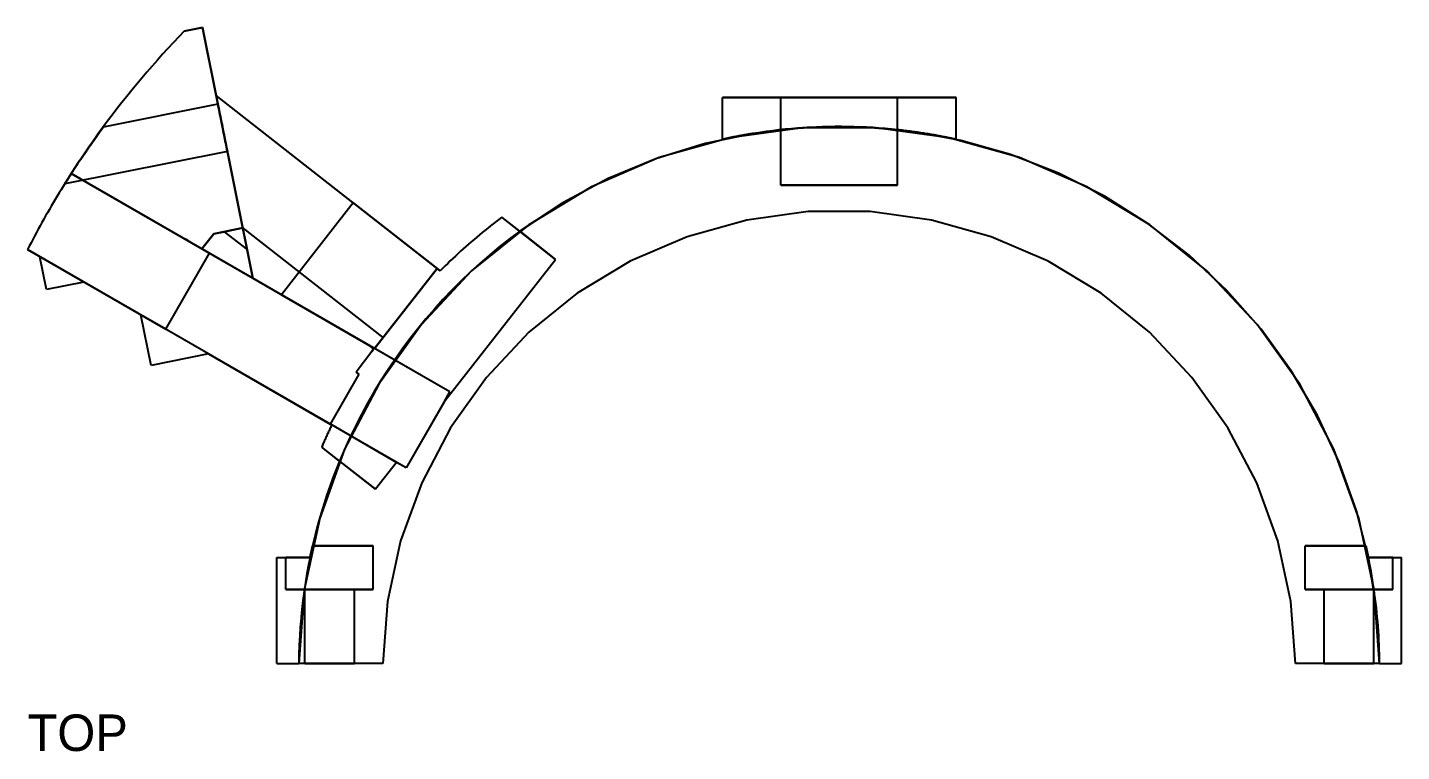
# Model space of a CAD drawing. Header units: millimetres. Extents: x 0 to 272, y -45 to 133.
# Drawn here: x 0 to 94.1, y 73.4 to 123 of the extents above; entities that cross this region are included whole.
import ezdxf

# ---------------------------------------------------------------- set-up
doc = ezdxf.new("R2010")
doc.units = ezdxf.units.MM
doc.layers.add('TOP_HIDDEN', color=8, linetype='CONTINUOUS')
doc.layers.add('TOP_VISIBLE', color=7, linetype='Continuous')

msp = doc.modelspace()

# ---------------------------------------------------------------- linework, layer by layer
at = {"layer": 'TOP_HIDDEN'}
for points in [[(10.738, 122.757), (10.362, 122.366), (9.989, 121.972), (9.62, 121.575), (9.254, 121.175), (8.892, 120.771), (8.533, 120.364), (8.178, 119.955), (7.826, 119.542), (7.478, 119.126), (7.134, 118.707), (6.793, 118.285), (6.456, 117.86), (6.123, 117.433), (5.793, 117.002), (5.467, 116.569), (5.145, 116.133), (4.826, 115.694), (4.512, 115.252), (4.201, 114.807), (3.894, 114.36), (3.591, 113.91), (3.292, 113.458), (2.997, 113.003)], [(10.738, 122.757), (11.987, 123.007)], [(11.987, 123.007), (15.424, 105.837)], [(13.037, 117.761), (5.186, 116.189)], [(22.309, 110.994), (12.92, 118.348)], [(15.424, 105.837), (12.92, 118.348)], [(13.685, 114.525), (13.657, 114.666), (13.629, 114.807), (13.601, 114.947), (13.572, 115.088), (13.544, 115.229), (13.516, 115.369), (13.488, 115.51), (13.46, 115.651), (13.432, 115.791), (13.403, 115.932), (13.375, 116.073), (13.347, 116.213), (13.319, 116.354), (13.291, 116.495), (13.263, 116.635), (13.234, 116.776), (13.206, 116.917), (13.178, 117.058), (13.15, 117.198), (13.122, 117.339), (13.094, 117.48), (13.065, 117.62), (13.037, 117.761)], [(13.037, 117.761), (13.065, 117.62), (13.094, 117.48), (13.122, 117.339), (13.15, 117.198), (13.178, 117.058), (13.206, 116.917), (13.234, 116.776), (13.263, 116.635), (13.291, 116.495), (13.319, 116.354), (13.347, 116.213), (13.375, 116.073), (13.403, 115.932), (13.432, 115.791), (13.46, 115.651), (13.488, 115.51), (13.516, 115.369), (13.544, 115.229), (13.572, 115.088), (13.601, 114.947), (13.629, 114.807), (13.657, 114.666), (13.685, 114.525)], [(63.58, 118.22), (62.884, 118.22), (62.189, 118.22), (61.493, 118.22), (60.797, 118.22), (60.102, 118.22), (59.406, 118.22), (58.71, 118.22), (58.015, 118.22), (57.319, 118.22), (56.624, 118.22), (55.928, 118.22), (55.232, 118.22), (54.537, 118.22), (53.841, 118.22), (53.145, 118.22), (52.45, 118.22), (51.754, 118.22), (51.058, 118.22), (50.363, 118.22), (49.667, 118.22), (48.971, 118.22), (48.276, 118.22), (47.58, 118.22)], [(59.58, 118.22), (59.232, 118.22), (58.884, 118.22), (58.537, 118.22), (58.189, 118.22), (57.841, 118.22), (57.493, 118.22), (57.145, 118.22), (56.797, 118.22), (56.45, 118.22), (56.102, 118.22), (55.754, 118.22), (55.406, 118.22), (55.058, 118.22), (54.71, 118.22), (54.363, 118.22), (54.015, 118.22), (53.667, 118.22), (53.319, 118.22), (52.971, 118.22), (52.624, 118.22), (52.276, 118.22), (51.928, 118.22), (51.58, 118.22)], [(51.58, 118.22), (51.754, 118.22), (51.928, 118.22), (52.102, 118.22), (52.276, 118.22), (52.45, 118.22), (52.624, 118.22), (52.797, 118.22), (52.971, 118.22), (53.145, 118.22), (53.319, 118.22), (53.493, 118.22), (53.667, 118.22), (53.841, 118.22), (54.015, 118.22), (54.189, 118.22), (54.363, 118.22), (54.537, 118.22), (54.71, 118.22), (54.884, 118.22), (55.058, 118.22), (55.232, 118.22), (55.406, 118.22), (55.58, 118.22)], [(51.58, 112.22), (51.58, 118.22)], [(55.58, 118.22), (55.754, 118.22), (55.928, 118.22), (56.102, 118.22), (56.276, 118.22), (56.45, 118.22), (56.624, 118.22), (56.797, 118.22), (56.971, 118.22), (57.145, 118.22), (57.319, 118.22), (57.493, 118.22), (57.667, 118.22), (57.841, 118.22), (58.015, 118.22), (58.189, 118.22), (58.363, 118.22), (58.537, 118.22), (58.71, 118.22), (58.884, 118.22), (59.058, 118.22), (59.232, 118.22), (59.406, 118.22), (59.58, 118.22)], [(59.58, 112.22), (59.58, 118.22)], [(2.997, 113.003), (3.088, 113.144), (3.18, 113.285), (3.271, 113.426), (3.364, 113.567), (3.456, 113.707), (3.549, 113.847), (3.643, 113.987), (3.736, 114.127), (3.83, 114.266), (3.925, 114.405), (4.02, 114.544), (4.115, 114.682), (4.21, 114.821), (4.306, 114.959), (4.403, 115.096), (4.499, 115.234), (4.596, 115.371), (4.694, 115.508), (4.792, 115.645), (4.89, 115.782), (4.988, 115.918), (5.087, 116.054), (5.186, 116.189)], [(5.186, 116.189), (5.087, 116.054), (4.988, 115.918), (4.89, 115.782), (4.792, 115.645), (4.694, 115.508), (4.596, 115.371), (4.499, 115.234), (4.403, 115.096), (4.306, 114.959), (4.21, 114.821), (4.115, 114.682), (4.02, 114.544), (3.925, 114.405), (3.83, 114.266), (3.736, 114.127), (3.643, 113.987), (3.549, 113.847), (3.456, 113.707), (3.364, 113.567), (3.271, 113.426), (3.18, 113.285), (3.088, 113.144), (2.997, 113.003)], [(92.579, 79.47), (92.387, 82.997), (91.859, 86.49), (91, 89.917), (89.819, 93.246), (88.325, 96.447), (86.533, 99.491), (84.459, 102.351), (82.121, 104.999), (79.542, 107.413), (76.744, 109.57), (73.753, 111.45), (70.597, 113.036), (67.303, 114.314), (63.903, 115.272), (60.427, 115.901), (56.907, 116.196), (53.375, 116.154), (49.862, 115.776), (46.402, 115.064), (43.026, 114.025), (39.764, 112.669), (36.646, 111.008), (33.701, 109.058)], [(47.58, 115.345), (48.266, 115.49), (48.955, 115.622), (49.646, 115.741), (50.339, 115.847), (51.034, 115.94), (51.73, 116.019), (52.429, 116.086), (53.128, 116.139), (53.828, 116.178), (54.528, 116.205), (55.229, 116.218), (55.931, 116.218), (56.632, 116.205), (57.332, 116.178), (58.032, 116.139), (58.732, 116.086), (59.43, 116.019), (60.126, 115.94), (60.821, 115.847), (61.514, 115.741), (62.205, 115.622), (62.894, 115.49), (63.58, 115.345)], [(59.58, 116.003), (59.154, 116.047), (58.727, 116.086), (58.3, 116.12), (57.872, 116.149), (57.445, 116.173), (57.016, 116.192), (56.588, 116.206), (56.16, 116.215), (55.731, 116.22), (55.303, 116.219), (54.874, 116.213), (54.446, 116.203), (54.018, 116.187), (53.59, 116.166), (53.162, 116.141), (52.734, 116.11), (52.307, 116.075), (51.881, 116.035), (51.455, 115.989), (51.029, 115.939), (50.604, 115.884), (50.18, 115.824), (49.756, 115.759)], [(48.786, 115.591), (48.733, 115.581), (48.681, 115.571), (48.628, 115.561), (48.576, 115.551), (48.523, 115.541), (48.47, 115.531), (48.418, 115.52), (48.365, 115.51), (48.313, 115.499), (48.261, 115.489), (48.208, 115.478), (48.156, 115.467), (48.103, 115.457), (48.051, 115.446), (47.998, 115.435), (47.946, 115.424), (47.894, 115.413), (47.841, 115.402), (47.789, 115.39), (47.737, 115.379), (47.685, 115.368), (47.632, 115.356), (47.58, 115.345)], [(49.435, 115.706), (49.407, 115.701), (49.379, 115.697), (49.351, 115.692), (49.322, 115.687), (49.294, 115.682), (49.266, 115.677), (49.238, 115.672), (49.21, 115.668), (49.182, 115.663), (49.154, 115.658), (49.126, 115.653), (49.097, 115.648), (49.069, 115.643), (49.041, 115.638), (49.013, 115.633), (48.985, 115.628), (48.957, 115.622), (48.929, 115.617), (48.901, 115.612), (48.873, 115.607), (48.845, 115.602), (48.817, 115.597), (48.789, 115.591)], [(63.58, 115.345), (63.511, 115.36), (63.443, 115.375), (63.374, 115.39), (63.305, 115.405), (63.236, 115.419), (63.168, 115.434), (63.099, 115.448), (63.03, 115.462), (62.961, 115.476), (62.892, 115.49), (62.823, 115.504), (62.754, 115.518), (62.685, 115.531), (62.616, 115.545), (62.547, 115.558), (62.478, 115.571), (62.409, 115.584), (62.34, 115.597), (62.271, 115.61), (62.202, 115.623), (62.133, 115.635), (62.063, 115.648), (61.994, 115.66)], [(13.685, 114.525), (2.55, 112.296)], [(2.997, 113.003), (2.857, 112.783), (2.717, 112.563), (2.578, 112.342), (2.44, 112.12), (2.303, 111.898), (2.167, 111.675), (2.032, 111.452), (1.898, 111.228), (1.765, 111.004), (1.633, 110.779), (1.501, 110.553), (1.371, 110.327), (1.242, 110.1), (1.113, 109.873), (0.986, 109.645), (0.859, 109.417), (0.734, 109.188), (0.609, 108.959), (0.485, 108.729), (0.362, 108.499), (0.241, 108.268), (0.12, 108.037), (0, 107.805)], [(2.997, 113.003), (15.424, 105.837)], [(28.924, 98.053), (2.997, 113.003)], [(10.816, 108.495), (2.997, 113.003)], [(59.58, 112.22), (59.232, 112.22), (58.884, 112.22), (58.537, 112.22), (58.189, 112.22), (57.841, 112.22), (57.493, 112.22), (57.145, 112.22), (56.797, 112.22), (56.45, 112.22), (56.102, 112.22), (55.754, 112.22), (55.406, 112.22), (55.058, 112.22), (54.71, 112.22), (54.363, 112.22), (54.015, 112.22), (53.667, 112.22), (53.319, 112.22), (52.971, 112.22), (52.624, 112.22), (52.276, 112.22), (51.928, 112.22), (51.58, 112.22)], [(51.58, 112.22), (51.754, 112.22), (51.928, 112.22), (52.102, 112.22), (52.276, 112.22), (52.45, 112.22), (52.624, 112.22), (52.797, 112.22), (52.971, 112.22), (53.145, 112.22), (53.319, 112.22), (53.493, 112.22), (53.667, 112.22), (53.841, 112.22), (54.015, 112.22), (54.189, 112.22), (54.363, 112.22), (54.537, 112.22), (54.71, 112.22), (54.884, 112.22), (55.058, 112.22), (55.232, 112.22), (55.406, 112.22), (55.58, 112.22)], [(55.58, 112.22), (55.754, 112.22), (55.928, 112.22), (56.102, 112.22), (56.276, 112.22), (56.45, 112.22), (56.624, 112.22), (56.797, 112.22), (56.971, 112.22), (57.145, 112.22), (57.319, 112.22), (57.493, 112.22), (57.667, 112.22), (57.841, 112.22), (58.015, 112.22), (58.189, 112.22), (58.363, 112.22), (58.537, 112.22), (58.71, 112.22), (58.884, 112.22), (59.058, 112.22), (59.232, 112.22), (59.406, 112.22), (59.58, 112.22)], [(22.309, 110.994), (17.385, 104.707)], [(22.309, 110.994), (28.045, 106.502)], [(86.829, 79.47), (86.507, 83.701), (85.615, 87.85), (84.169, 91.839), (82.196, 95.596), (79.732, 99.051), (76.822, 102.14), (73.521, 104.807), (69.889, 107.001), (65.994, 108.684), (61.906, 109.823), (57.702, 110.398), (53.458, 110.398), (49.254, 109.823), (45.166, 108.684), (41.271, 107.001), (37.639, 104.807), (34.338, 102.14), (31.428, 99.051), (28.965, 95.596), (26.991, 91.839), (25.545, 87.85), (24.653, 83.701), (24.331, 79.47)], [(13.469, 109.026), (14.735, 109.279)], [(14.735, 109.279), (14.729, 109.309)], [(32.476, 110.017), (32.282, 109.87), (32.088, 109.722), (31.895, 109.573), (31.704, 109.422), (31.513, 109.271), (31.323, 109.118), (31.135, 108.963), (30.947, 108.808), (30.76, 108.652), (30.574, 108.494), (30.389, 108.335), (30.206, 108.175), (30.023, 108.014), (29.841, 107.851), (29.66, 107.688), (29.481, 107.523), (29.302, 107.357), (29.124, 107.19), (28.948, 107.022), (28.772, 106.853), (28.598, 106.683), (28.425, 106.512), (28.252, 106.339)], [(36.16, 107.132), (32.476, 110.017)], [(10.816, 108.495), (10.886, 108.509)], [(11.15, 108.302), (10.816, 108.495)], [(11.15, 108.302), (10.886, 108.509)], [(11.947, 107.842), (11.15, 108.302)], [(12.763, 108.884), (11.947, 107.842)], [(12.763, 108.884), (13.469, 109.026)], [(33.701, 109.058), (32.997, 108.529), (32.306, 107.983), (31.628, 107.421), (30.964, 106.843), (30.314, 106.25), (29.678, 105.641), (29.056, 105.017), (28.45, 104.379), (27.859, 103.726), (27.284, 103.059), (26.724, 102.379), (26.181, 101.686), (25.655, 100.98), (25.146, 100.262), (24.654, 99.532), (24.179, 98.79), (23.722, 98.037), (23.284, 97.274), (22.863, 96.5), (22.461, 95.717), (22.078, 94.924), (21.714, 94.122), (21.369, 93.312)], [(33.701, 109.058), (36.16, 107.132)], [(25.927, 92.856), (0, 107.805)], [(3.858, 105.58), (0.851, 107.315)], [(3.858, 105.58), (0.851, 107.315)], [(1.3, 105.068), (0.851, 107.315)], [(9.467, 102.346), (12.464, 107.544)], [(12.464, 107.544), (11.947, 107.842)], [(15.424, 105.837), (15.031, 107.803)], [(23.76, 101.031), (28.045, 106.502)], [(28.045, 106.502), (24.345, 101.778)], [(28.045, 106.502), (28.252, 106.339)], [(28.575, 97.448), (36.16, 107.132)], [(28.575, 97.448), (36.16, 107.132)], [(3.858, 105.58), (1.3, 105.068)], [(17.385, 104.707), (15.424, 105.837)], [(15.424, 105.837), (23.447, 101.211)], [(17.385, 104.707), (23.76, 101.031)], [(12.403, 100.654), (7.768, 103.326)], [(9.467, 102.346), (7.768, 103.326)], [(8.461, 99.865), (7.768, 103.326)], [(23.76, 101.031), (24.345, 101.778)], [(23.589, 100.813), (22.495, 99.416)], [(23.589, 100.813), (23.703, 101.011)], [(23.726, 101.05), (23.703, 101.011)], [(23.726, 101.05), (23.76, 101.031)], [(28.924, 98.053), (23.76, 101.031)], [(12.403, 100.654), (8.461, 99.865)], [(22.694, 99.261), (20.729, 95.853)], [(22.495, 99.416), (22.694, 99.261)], [(28.924, 98.053), (25.927, 92.856)], [(28.575, 97.448), (28.924, 98.053)], [(28.575, 97.448), (25.927, 92.856)], [(20.83, 95.794), (20.799, 95.729), (20.768, 95.663), (20.737, 95.597), (20.706, 95.532), (20.675, 95.466), (20.645, 95.4), (20.614, 95.334), (20.584, 95.268), (20.554, 95.202), (20.524, 95.136), (20.494, 95.07), (20.464, 95.003), (20.434, 94.937), (20.405, 94.871), (20.375, 94.805), (20.346, 94.738), (20.317, 94.672), (20.288, 94.605), (20.259, 94.538), (20.23, 94.472), (20.201, 94.405), (20.173, 94.338), (20.144, 94.272)], [(25.273, 93.232), (20.83, 95.794)], [(23.828, 91.387), (20.144, 94.272)], [(21.369, 93.312), (21.138, 92.739), (20.917, 92.162), (20.706, 91.582), (20.505, 90.998), (20.313, 90.411), (20.131, 89.821), (19.959, 89.227), (19.797, 88.631), (19.645, 88.033), (19.503, 87.431), (19.371, 86.828), (19.249, 86.222), (19.137, 85.615), (19.035, 85.006), (18.944, 84.395), (18.862, 83.782), (18.791, 83.169), (18.731, 82.554), (18.68, 81.938), (18.64, 81.322), (18.61, 80.705), (18.59, 80.088), (18.581, 79.47)], [(21.369, 93.312), (23.828, 91.387)], [(25.273, 93.232), (23.828, 91.387)], [(25.273, 93.232), (23.828, 91.387)], [(25.927, 92.856), (25.273, 93.232)], [(19.523, 87.52), (19.515, 87.485), (19.507, 87.451), (19.499, 87.416), (19.491, 87.381), (19.483, 87.346), (19.476, 87.312), (19.468, 87.277), (19.46, 87.242), (19.452, 87.207), (19.445, 87.173), (19.437, 87.138), (19.43, 87.103), (19.422, 87.068), (19.414, 87.034), (19.407, 86.999), (19.399, 86.964), (19.392, 86.929), (19.385, 86.894), (19.377, 86.859), (19.37, 86.825), (19.363, 86.79), (19.355, 86.755), (19.348, 86.72)], [(19.382, 86.88), (19.388, 86.908), (19.394, 86.936), (19.399, 86.964), (19.405, 86.992), (19.411, 87.019), (19.417, 87.047), (19.423, 87.075), (19.43, 87.103), (19.436, 87.131), (19.442, 87.159), (19.448, 87.186), (19.454, 87.214), (19.46, 87.242), (19.466, 87.27), (19.473, 87.298), (19.479, 87.326), (19.485, 87.353), (19.491, 87.381), (19.498, 87.409), (19.504, 87.437), (19.51, 87.464), (19.517, 87.492), (19.523, 87.52)], [(23.68, 87.52), (23.499, 87.52), (23.319, 87.52), (23.138, 87.52), (22.957, 87.52), (22.776, 87.52), (22.596, 87.52), (22.415, 87.52), (22.234, 87.52), (22.053, 87.52), (21.873, 87.52), (21.692, 87.52), (21.511, 87.52), (21.33, 87.52), (21.15, 87.52), (20.969, 87.52), (20.788, 87.52), (20.607, 87.52), (20.427, 87.52), (20.246, 87.52), (20.065, 87.52), (19.884, 87.52), (19.704, 87.52), (19.523, 87.52)], [(19.523, 87.52), (19.573, 87.52), (19.624, 87.52), (19.674, 87.52), (19.724, 87.52), (19.775, 87.52), (19.825, 87.52), (19.875, 87.52), (19.925, 87.52), (19.976, 87.52), (20.026, 87.52), (20.076, 87.52), (20.127, 87.52), (20.177, 87.52), (20.227, 87.52), (20.278, 87.52), (20.328, 87.52), (20.378, 87.52), (20.429, 87.52), (20.479, 87.52), (20.529, 87.52), (20.579, 87.52), (20.63, 87.52), (20.68, 87.52)], [(23.68, 87.52), (23.499, 87.52), (23.319, 87.52), (23.138, 87.52), (22.957, 87.52), (22.776, 87.52), (22.596, 87.52), (22.415, 87.52), (22.234, 87.52), (22.053, 87.52), (21.873, 87.52), (21.692, 87.52), (21.511, 87.52), (21.33, 87.52), (21.15, 87.52), (20.969, 87.52), (20.788, 87.52), (20.607, 87.52), (20.427, 87.52), (20.246, 87.52), (20.065, 87.52), (19.884, 87.52), (19.704, 87.52), (19.523, 87.52)], [(19.523, 87.52), (19.573, 87.52), (19.624, 87.52), (19.674, 87.52), (19.724, 87.52), (19.775, 87.52), (19.825, 87.52), (19.875, 87.52), (19.925, 87.52), (19.976, 87.52), (20.026, 87.52), (20.076, 87.52), (20.127, 87.52), (20.177, 87.52), (20.227, 87.52), (20.278, 87.52), (20.328, 87.52), (20.378, 87.52), (20.429, 87.52), (20.479, 87.52), (20.529, 87.52), (20.579, 87.52), (20.63, 87.52), (20.68, 87.52)], [(20.68, 87.52), (20.81, 87.52), (20.941, 87.52), (21.071, 87.52), (21.202, 87.52), (21.332, 87.52), (21.463, 87.52), (21.593, 87.52), (21.724, 87.52), (21.854, 87.52), (21.984, 87.52), (22.115, 87.52), (22.245, 87.52), (22.376, 87.52), (22.506, 87.52), (22.637, 87.52), (22.767, 87.52), (22.897, 87.52), (23.028, 87.52), (23.158, 87.52), (23.289, 87.52), (23.419, 87.52), (23.55, 87.52), (23.68, 87.52)], [(20.68, 87.52), (20.81, 87.52), (20.941, 87.52), (21.071, 87.52), (21.202, 87.52), (21.332, 87.52), (21.463, 87.52), (21.593, 87.52), (21.724, 87.52), (21.854, 87.52), (21.984, 87.52), (22.115, 87.52), (22.245, 87.52), (22.376, 87.52), (22.506, 87.52), (22.637, 87.52), (22.767, 87.52), (22.897, 87.52), (23.028, 87.52), (23.158, 87.52), (23.289, 87.52), (23.419, 87.52), (23.55, 87.52), (23.68, 87.52)], [(23.68, 84.52), (23.68, 87.52)], [(23.68, 84.52), (23.68, 87.52)], [(91.637, 87.52), (91.456, 87.52), (91.276, 87.52), (91.095, 87.52), (90.914, 87.52), (90.733, 87.52), (90.553, 87.52), (90.372, 87.52), (90.191, 87.52), (90.01, 87.52), (89.83, 87.52), (89.649, 87.52), (89.468, 87.52), (89.287, 87.52), (89.107, 87.52), (88.926, 87.52), (88.745, 87.52), (88.564, 87.52), (88.384, 87.52), (88.203, 87.52), (88.022, 87.52), (87.842, 87.52), (87.661, 87.52), (87.48, 87.52)], [(87.48, 87.52), (87.61, 87.52), (87.741, 87.52), (87.871, 87.52), (88.002, 87.52), (88.132, 87.52), (88.263, 87.52), (88.393, 87.52), (88.524, 87.52), (88.654, 87.52), (88.784, 87.52), (88.915, 87.52), (89.045, 87.52), (89.176, 87.52), (89.306, 87.52), (89.437, 87.52), (89.567, 87.52), (89.697, 87.52), (89.828, 87.52), (89.958, 87.52), (90.089, 87.52), (90.219, 87.52), (90.35, 87.52), (90.48, 87.52)], [(91.637, 87.52), (91.456, 87.52), (91.276, 87.52), (91.095, 87.52), (90.914, 87.52), (90.733, 87.52), (90.553, 87.52), (90.372, 87.52), (90.191, 87.52), (90.01, 87.52), (89.83, 87.52), (89.649, 87.52), (89.468, 87.52), (89.287, 87.52), (89.107, 87.52), (88.926, 87.52), (88.745, 87.52), (88.564, 87.52), (88.384, 87.52), (88.203, 87.52), (88.022, 87.52), (87.842, 87.52), (87.661, 87.52), (87.48, 87.52)], [(87.48, 87.52), (87.61, 87.52), (87.741, 87.52), (87.871, 87.52), (88.002, 87.52), (88.132, 87.52), (88.263, 87.52), (88.393, 87.52), (88.524, 87.52), (88.654, 87.52), (88.784, 87.52), (88.915, 87.52), (89.045, 87.52), (89.176, 87.52), (89.306, 87.52), (89.437, 87.52), (89.567, 87.52), (89.697, 87.52), (89.828, 87.52), (89.958, 87.52), (90.089, 87.52), (90.219, 87.52), (90.35, 87.52), (90.48, 87.52)], [(87.48, 84.52), (87.48, 87.52)], [(87.48, 84.52), (87.48, 87.52)], [(90.48, 87.52), (90.53, 87.52), (90.581, 87.52), (90.631, 87.52), (90.681, 87.52), (90.732, 87.52), (90.782, 87.52), (90.832, 87.52), (90.882, 87.52), (90.933, 87.52), (90.983, 87.52), (91.033, 87.52), (91.084, 87.52), (91.134, 87.52), (91.184, 87.52), (91.235, 87.52), (91.285, 87.52), (91.335, 87.52), (91.386, 87.52), (91.436, 87.52), (91.486, 87.52), (91.536, 87.52), (91.587, 87.52), (91.637, 87.52)], [(90.48, 87.52), (90.53, 87.52), (90.581, 87.52), (90.631, 87.52), (90.681, 87.52), (90.732, 87.52), (90.782, 87.52), (90.832, 87.52), (90.882, 87.52), (90.933, 87.52), (90.983, 87.52), (91.033, 87.52), (91.084, 87.52), (91.134, 87.52), (91.184, 87.52), (91.235, 87.52), (91.285, 87.52), (91.335, 87.52), (91.386, 87.52), (91.436, 87.52), (91.486, 87.52), (91.536, 87.52), (91.587, 87.52), (91.637, 87.52)], [(91.812, 86.72), (91.805, 86.755), (91.797, 86.79), (91.79, 86.825), (91.783, 86.859), (91.775, 86.894), (91.768, 86.929), (91.761, 86.964), (91.753, 86.999), (91.746, 87.034), (91.738, 87.068), (91.731, 87.103), (91.723, 87.138), (91.715, 87.173), (91.708, 87.207), (91.7, 87.242), (91.692, 87.277), (91.684, 87.312), (91.677, 87.346), (91.669, 87.381), (91.661, 87.416), (91.653, 87.451), (91.645, 87.485), (91.637, 87.52)], [(91.637, 87.52), (91.645, 87.485), (91.653, 87.451), (91.661, 87.416), (91.669, 87.381), (91.677, 87.346), (91.684, 87.312), (91.692, 87.277), (91.7, 87.242), (91.708, 87.207), (91.715, 87.173), (91.723, 87.138), (91.731, 87.103), (91.738, 87.068), (91.746, 87.034), (91.753, 86.999), (91.761, 86.964), (91.768, 86.929), (91.775, 86.894), (91.783, 86.859), (91.79, 86.825), (91.797, 86.79), (91.805, 86.755), (91.812, 86.72)], [(91.812, 86.72), (91.805, 86.755), (91.797, 86.79), (91.79, 86.825), (91.783, 86.859), (91.775, 86.894), (91.768, 86.929), (91.761, 86.964), (91.753, 86.999), (91.746, 87.034), (91.738, 87.068), (91.731, 87.103), (91.723, 87.138), (91.715, 87.173), (91.708, 87.207), (91.7, 87.242), (91.692, 87.277), (91.684, 87.312), (91.677, 87.346), (91.669, 87.381), (91.661, 87.416), (91.653, 87.451), (91.645, 87.485), (91.637, 87.52)], [(17.08, 86.72), (19.348, 86.72)], [(17.08, 79.47), (17.08, 86.72)], [(19.348, 86.72), (19.276, 86.72), (19.203, 86.72), (19.131, 86.72), (19.058, 86.72), (18.986, 86.72), (18.913, 86.72), (18.84, 86.72), (18.768, 86.72), (18.695, 86.72), (18.623, 86.72), (18.55, 86.72), (18.478, 86.72), (18.405, 86.72), (18.333, 86.72), (18.26, 86.72), (18.188, 86.72), (18.115, 86.72), (18.043, 86.72), (17.97, 86.72), (17.898, 86.72), (17.825, 86.72), (17.753, 86.72), (17.68, 86.72)], [(17.68, 86.72), (17.753, 86.72), (17.825, 86.72), (17.898, 86.72), (17.97, 86.72), (18.043, 86.72), (18.115, 86.72), (18.188, 86.72), (18.26, 86.72), (18.333, 86.72), (18.405, 86.72), (18.478, 86.72), (18.55, 86.72), (18.623, 86.72), (18.695, 86.72), (18.768, 86.72), (18.84, 86.72), (18.913, 86.72), (18.986, 86.72), (19.058, 86.72), (19.131, 86.72), (19.203, 86.72), (19.276, 86.72), (19.348, 86.72)], [(19.348, 86.72), (19.276, 86.72), (19.203, 86.72), (19.131, 86.72), (19.058, 86.72), (18.986, 86.72), (18.913, 86.72), (18.84, 86.72), (18.768, 86.72), (18.695, 86.72), (18.623, 86.72), (18.55, 86.72), (18.478, 86.72), (18.405, 86.72), (18.333, 86.72), (18.26, 86.72), (18.188, 86.72), (18.115, 86.72), (18.043, 86.72), (17.97, 86.72), (17.898, 86.72), (17.825, 86.72), (17.753, 86.72), (17.68, 86.72)], [(17.68, 86.72), (17.753, 86.72), (17.825, 86.72), (17.898, 86.72), (17.97, 86.72), (18.043, 86.72), (18.115, 86.72), (18.188, 86.72), (18.26, 86.72), (18.333, 86.72), (18.405, 86.72), (18.478, 86.72), (18.55, 86.72), (18.623, 86.72), (18.695, 86.72), (18.768, 86.72), (18.84, 86.72), (18.913, 86.72), (18.986, 86.72), (19.058, 86.72), (19.131, 86.72), (19.203, 86.72), (19.276, 86.72), (19.348, 86.72)], [(17.68, 84.52), (17.68, 86.72)], [(17.68, 84.52), (17.68, 86.72)], [(19.348, 86.72), (19.285, 86.409), (19.225, 86.097), (19.167, 85.785), (19.112, 85.472), (19.06, 85.159), (19.01, 84.845), (18.963, 84.531), (18.919, 84.217), (18.878, 83.902), (18.839, 83.587), (18.803, 83.272), (18.769, 82.956), (18.738, 82.64), (18.71, 82.324), (18.685, 82.007), (18.663, 81.691), (18.643, 81.374), (18.626, 81.057), (18.611, 80.74), (18.6, 80.422), (18.591, 80.105), (18.584, 79.787), (18.581, 79.47)], [(19.348, 86.72), (19.285, 86.409), (19.225, 86.097), (19.167, 85.785), (19.112, 85.472), (19.06, 85.159), (19.01, 84.845), (18.963, 84.531), (18.919, 84.217), (18.878, 83.902), (18.839, 83.587), (18.803, 83.272), (18.769, 82.956), (18.738, 82.64), (18.71, 82.324), (18.685, 82.007), (18.663, 81.691), (18.643, 81.374), (18.626, 81.057), (18.611, 80.74), (18.6, 80.422), (18.591, 80.105), (18.584, 79.787), (18.581, 79.47)], [(19.487, 87.36), (19.48, 87.332), (19.474, 87.305), (19.468, 87.277), (19.462, 87.249), (19.456, 87.221), (19.449, 87.193), (19.443, 87.166), (19.437, 87.138), (19.431, 87.11), (19.425, 87.082), (19.419, 87.054), (19.413, 87.026), (19.407, 86.999), (19.401, 86.971), (19.395, 86.943), (19.389, 86.915), (19.383, 86.887), (19.377, 86.859), (19.371, 86.832), (19.366, 86.804), (19.36, 86.776), (19.354, 86.748), (19.348, 86.72)], [(92.579, 79.47), (92.576, 79.787), (92.569, 80.105), (92.56, 80.422), (92.549, 80.74), (92.534, 81.057), (92.517, 81.374), (92.497, 81.691), (92.475, 82.007), (92.45, 82.324), (92.422, 82.64), (92.391, 82.956), (92.358, 83.272), (92.321, 83.587), (92.283, 83.902), (92.241, 84.217), (92.197, 84.531), (92.15, 84.845), (92.1, 85.159), (92.048, 85.472), (91.993, 85.785), (91.935, 86.097), (91.875, 86.409), (91.812, 86.72)], [(92.579, 79.47), (92.576, 79.787), (92.569, 80.105), (92.56, 80.422), (92.549, 80.74), (92.534, 81.057), (92.517, 81.374), (92.497, 81.691), (92.475, 82.007), (92.45, 82.324), (92.422, 82.64), (92.391, 82.956), (92.358, 83.272), (92.321, 83.587), (92.283, 83.902), (92.241, 84.217), (92.197, 84.531), (92.15, 84.845), (92.1, 85.159), (92.048, 85.472), (91.993, 85.785), (91.935, 86.097), (91.875, 86.409), (91.812, 86.72)], [(91.812, 86.72), (94.08, 86.72)], [(91.812, 86.72), (91.884, 86.72), (91.957, 86.72), (92.03, 86.72), (92.102, 86.72), (92.175, 86.72), (92.247, 86.72), (92.32, 86.72), (92.392, 86.72), (92.465, 86.72), (92.537, 86.72), (92.61, 86.72), (92.682, 86.72), (92.755, 86.72), (92.827, 86.72), (92.9, 86.72), (92.972, 86.72), (93.045, 86.72), (93.117, 86.72), (93.19, 86.72), (93.262, 86.72), (93.335, 86.72), (93.408, 86.72), (93.48, 86.72)], [(93.48, 86.72), (93.408, 86.72), (93.335, 86.72), (93.262, 86.72), (93.19, 86.72), (93.117, 86.72), (93.045, 86.72), (92.972, 86.72), (92.9, 86.72), (92.827, 86.72), (92.755, 86.72), (92.682, 86.72), (92.61, 86.72), (92.537, 86.72), (92.465, 86.72), (92.392, 86.72), (92.32, 86.72), (92.247, 86.72), (92.175, 86.72), (92.102, 86.72), (92.03, 86.72), (91.957, 86.72), (91.884, 86.72), (91.812, 86.72)], [(91.812, 86.72), (91.884, 86.72), (91.957, 86.72), (92.03, 86.72), (92.102, 86.72), (92.175, 86.72), (92.247, 86.72), (92.32, 86.72), (92.392, 86.72), (92.465, 86.72), (92.537, 86.72), (92.61, 86.72), (92.682, 86.72), (92.755, 86.72), (92.827, 86.72), (92.9, 86.72), (92.972, 86.72), (93.045, 86.72), (93.117, 86.72), (93.19, 86.72), (93.262, 86.72), (93.335, 86.72), (93.408, 86.72), (93.48, 86.72)], [(93.48, 86.72), (93.408, 86.72), (93.335, 86.72), (93.262, 86.72), (93.19, 86.72), (93.117, 86.72), (93.045, 86.72), (92.972, 86.72), (92.9, 86.72), (92.827, 86.72), (92.755, 86.72), (92.682, 86.72), (92.61, 86.72), (92.537, 86.72), (92.465, 86.72), (92.392, 86.72), (92.32, 86.72), (92.247, 86.72), (92.175, 86.72), (92.102, 86.72), (92.03, 86.72), (91.957, 86.72), (91.884, 86.72), (91.812, 86.72)], [(93.48, 84.52), (93.48, 86.72)], [(93.48, 84.52), (93.48, 86.72)], [(94.08, 79.47), (94.08, 86.72)], [(23.68, 84.52), (23.419, 84.52), (23.158, 84.52), (22.897, 84.52), (22.637, 84.52), (22.376, 84.52), (22.115, 84.52), (21.854, 84.52), (21.593, 84.52), (21.332, 84.52), (21.071, 84.52), (20.81, 84.52), (20.55, 84.52), (20.289, 84.52), (20.028, 84.52), (19.767, 84.52), (19.506, 84.52), (19.245, 84.52), (18.984, 84.52), (18.724, 84.52), (18.463, 84.52), (18.202, 84.52), (17.941, 84.52), (17.68, 84.52)], [(17.68, 84.52), (17.81, 84.52), (17.941, 84.52), (18.071, 84.52), (18.202, 84.52), (18.332, 84.52), (18.463, 84.52), (18.593, 84.52), (18.724, 84.52), (18.854, 84.52), (18.984, 84.52), (19.115, 84.52), (19.245, 84.52), (19.376, 84.52), (19.506, 84.52), (19.637, 84.52), (19.767, 84.52), (19.897, 84.52), (20.028, 84.52), (20.158, 84.52), (20.289, 84.52), (20.419, 84.52), (20.55, 84.52), (20.68, 84.52)], [(23.68, 84.52), (23.419, 84.52), (23.158, 84.52), (22.897, 84.52), (22.637, 84.52), (22.376, 84.52), (22.115, 84.52), (21.854, 84.52), (21.593, 84.52), (21.332, 84.52), (21.071, 84.52), (20.81, 84.52), (20.55, 84.52), (20.289, 84.52), (20.028, 84.52), (19.767, 84.52), (19.506, 84.52), (19.245, 84.52), (18.984, 84.52), (18.724, 84.52), (18.463, 84.52), (18.202, 84.52), (17.941, 84.52), (17.68, 84.52)], [(17.68, 84.52), (17.81, 84.52), (17.941, 84.52), (18.071, 84.52), (18.202, 84.52), (18.332, 84.52), (18.463, 84.52), (18.593, 84.52), (18.724, 84.52), (18.854, 84.52), (18.984, 84.52), (19.115, 84.52), (19.245, 84.52), (19.376, 84.52), (19.506, 84.52), (19.637, 84.52), (19.767, 84.52), (19.897, 84.52), (20.028, 84.52), (20.158, 84.52), (20.289, 84.52), (20.419, 84.52), (20.55, 84.52), (20.68, 84.52)], [(22.38, 84.52), (22.232, 84.52), (22.084, 84.52), (21.937, 84.52), (21.789, 84.52), (21.641, 84.52), (21.493, 84.52), (21.345, 84.52), (21.197, 84.52), (21.05, 84.52), (20.902, 84.52), (20.754, 84.52), (20.606, 84.52), (20.458, 84.52), (20.31, 84.52), (20.163, 84.52), (20.015, 84.52), (19.867, 84.52), (19.719, 84.52), (19.571, 84.52), (19.424, 84.52), (19.276, 84.52), (19.128, 84.52), (18.98, 84.52)], [(18.98, 84.52), (19.054, 84.52), (19.128, 84.52), (19.202, 84.52), (19.276, 84.52), (19.35, 84.52), (19.424, 84.52), (19.497, 84.52), (19.571, 84.52), (19.645, 84.52), (19.719, 84.52), (19.793, 84.52), (19.867, 84.52), (19.941, 84.52), (20.015, 84.52), (20.089, 84.52), (20.163, 84.52), (20.237, 84.52), (20.31, 84.52), (20.384, 84.52), (20.458, 84.52), (20.532, 84.52), (20.606, 84.52), (20.68, 84.52)], [(22.38, 84.52), (22.232, 84.52), (22.084, 84.52), (21.937, 84.52), (21.789, 84.52), (21.641, 84.52), (21.493, 84.52), (21.345, 84.52), (21.197, 84.52), (21.05, 84.52), (20.902, 84.52), (20.754, 84.52), (20.606, 84.52), (20.458, 84.52), (20.31, 84.52), (20.163, 84.52), (20.015, 84.52), (19.867, 84.52), (19.719, 84.52), (19.571, 84.52), (19.424, 84.52), (19.276, 84.52), (19.128, 84.52), (18.98, 84.52)], [(18.98, 84.52), (19.054, 84.52), (19.128, 84.52), (19.202, 84.52), (19.276, 84.52), (19.35, 84.52), (19.424, 84.52), (19.497, 84.52), (19.571, 84.52), (19.645, 84.52), (19.719, 84.52), (19.793, 84.52), (19.867, 84.52), (19.941, 84.52), (20.015, 84.52), (20.089, 84.52), (20.163, 84.52), (20.237, 84.52), (20.31, 84.52), (20.384, 84.52), (20.458, 84.52), (20.532, 84.52), (20.606, 84.52), (20.68, 84.52)], [(18.98, 79.47), (18.98, 84.52)], [(18.98, 79.47), (18.98, 84.52)], [(20.68, 84.52), (20.81, 84.52), (20.941, 84.52), (21.071, 84.52), (21.202, 84.52), (21.332, 84.52), (21.463, 84.52), (21.593, 84.52), (21.724, 84.52), (21.854, 84.52), (21.984, 84.52), (22.115, 84.52), (22.245, 84.52), (22.376, 84.52), (22.506, 84.52), (22.637, 84.52), (22.767, 84.52), (22.897, 84.52), (23.028, 84.52), (23.158, 84.52), (23.289, 84.52), (23.419, 84.52), (23.55, 84.52), (23.68, 84.52)], [(20.68, 84.52), (20.81, 84.52), (20.941, 84.52), (21.071, 84.52), (21.202, 84.52), (21.332, 84.52), (21.463, 84.52), (21.593, 84.52), (21.724, 84.52), (21.854, 84.52), (21.984, 84.52), (22.115, 84.52), (22.245, 84.52), (22.376, 84.52), (22.506, 84.52), (22.637, 84.52), (22.767, 84.52), (22.897, 84.52), (23.028, 84.52), (23.158, 84.52), (23.289, 84.52), (23.419, 84.52), (23.55, 84.52), (23.68, 84.52)], [(20.68, 84.52), (20.754, 84.52), (20.828, 84.52), (20.902, 84.52), (20.976, 84.52), (21.05, 84.52), (21.124, 84.52), (21.197, 84.52), (21.271, 84.52), (21.345, 84.52), (21.419, 84.52), (21.493, 84.52), (21.567, 84.52), (21.641, 84.52), (21.715, 84.52), (21.789, 84.52), (21.863, 84.52), (21.937, 84.52), (22.01, 84.52), (22.084, 84.52), (22.158, 84.52), (22.232, 84.52), (22.306, 84.52), (22.38, 84.52)], [(20.68, 84.52), (20.754, 84.52), (20.828, 84.52), (20.902, 84.52), (20.976, 84.52), (21.05, 84.52), (21.124, 84.52), (21.197, 84.52), (21.271, 84.52), (21.345, 84.52), (21.419, 84.52), (21.493, 84.52), (21.567, 84.52), (21.641, 84.52), (21.715, 84.52), (21.789, 84.52), (21.863, 84.52), (21.937, 84.52), (22.01, 84.52), (22.084, 84.52), (22.158, 84.52), (22.232, 84.52), (22.306, 84.52), (22.38, 84.52)], [(22.38, 79.47), (22.38, 84.52)], [(22.38, 79.47), (22.38, 84.52)], [(93.48, 84.52), (93.219, 84.52), (92.958, 84.52), (92.697, 84.52), (92.437, 84.52), (92.176, 84.52), (91.915, 84.52), (91.654, 84.52), (91.393, 84.52), (91.132, 84.52), (90.871, 84.52), (90.61, 84.52), (90.35, 84.52), (90.089, 84.52), (89.828, 84.52), (89.567, 84.52), (89.306, 84.52), (89.045, 84.52), (88.784, 84.52), (88.524, 84.52), (88.263, 84.52), (88.002, 84.52), (87.741, 84.52), (87.48, 84.52)], [(87.48, 84.52), (87.61, 84.52), (87.741, 84.52), (87.871, 84.52), (88.002, 84.52), (88.132, 84.52), (88.263, 84.52), (88.393, 84.52), (88.524, 84.52), (88.654, 84.52), (88.784, 84.52), (88.915, 84.52), (89.045, 84.52), (89.176, 84.52), (89.306, 84.52), (89.437, 84.52), (89.567, 84.52), (89.697, 84.52), (89.828, 84.52), (89.958, 84.52), (90.089, 84.52), (90.219, 84.52), (90.35, 84.52), (90.48, 84.52)], [(93.48, 84.52), (93.219, 84.52), (92.958, 84.52), (92.697, 84.52), (92.437, 84.52), (92.176, 84.52), (91.915, 84.52), (91.654, 84.52), (91.393, 84.52), (91.132, 84.52), (90.871, 84.52), (90.61, 84.52), (90.35, 84.52), (90.089, 84.52), (89.828, 84.52), (89.567, 84.52), (89.306, 84.52), (89.045, 84.52), (88.784, 84.52), (88.524, 84.52), (88.263, 84.52), (88.002, 84.52), (87.741, 84.52), (87.48, 84.52)], [(87.48, 84.52), (87.61, 84.52), (87.741, 84.52), (87.871, 84.52), (88.002, 84.52), (88.132, 84.52), (88.263, 84.52), (88.393, 84.52), (88.524, 84.52), (88.654, 84.52), (88.784, 84.52), (88.915, 84.52), (89.045, 84.52), (89.176, 84.52), (89.306, 84.52), (89.437, 84.52), (89.567, 84.52), (89.697, 84.52), (89.828, 84.52), (89.958, 84.52), (90.089, 84.52), (90.219, 84.52), (90.35, 84.52), (90.48, 84.52)], [(92.18, 84.52), (92.032, 84.52), (91.884, 84.52), (91.737, 84.52), (91.589, 84.52), (91.441, 84.52), (91.293, 84.52), (91.145, 84.52), (90.997, 84.52), (90.85, 84.52), (90.702, 84.52), (90.554, 84.52), (90.406, 84.52), (90.258, 84.52), (90.11, 84.52), (89.963, 84.52), (89.815, 84.52), (89.667, 84.52), (89.519, 84.52), (89.371, 84.52), (89.224, 84.52), (89.076, 84.52), (88.928, 84.52), (88.78, 84.52)], [(88.78, 84.52), (88.854, 84.52), (88.928, 84.52), (89.002, 84.52), (89.076, 84.52), (89.15, 84.52), (89.224, 84.52), (89.297, 84.52), (89.371, 84.52), (89.445, 84.52), (89.519, 84.52), (89.593, 84.52), (89.667, 84.52), (89.741, 84.52), (89.815, 84.52), (89.889, 84.52), (89.963, 84.52), (90.037, 84.52), (90.11, 84.52), (90.184, 84.52), (90.258, 84.52), (90.332, 84.52), (90.406, 84.52), (90.48, 84.52)], [(92.18, 84.52), (92.032, 84.52), (91.884, 84.52), (91.737, 84.52), (91.589, 84.52), (91.441, 84.52), (91.293, 84.52), (91.145, 84.52), (90.997, 84.52), (90.85, 84.52), (90.702, 84.52), (90.554, 84.52), (90.406, 84.52), (90.258, 84.52), (90.11, 84.52), (89.963, 84.52), (89.815, 84.52), (89.667, 84.52), (89.519, 84.52), (89.371, 84.52), (89.224, 84.52), (89.076, 84.52), (88.928, 84.52), (88.78, 84.52)], [(88.78, 84.52), (88.854, 84.52), (88.928, 84.52), (89.002, 84.52), (89.076, 84.52), (89.15, 84.52), (89.224, 84.52), (89.297, 84.52), (89.371, 84.52), (89.445, 84.52), (89.519, 84.52), (89.593, 84.52), (89.667, 84.52), (89.741, 84.52), (89.815, 84.52), (89.889, 84.52), (89.963, 84.52), (90.037, 84.52), (90.11, 84.52), (90.184, 84.52), (90.258, 84.52), (90.332, 84.52), (90.406, 84.52), (90.48, 84.52)], [(88.78, 79.47), (88.78, 84.52)], [(88.78, 79.47), (88.78, 84.52)], [(90.48, 84.52), (90.61, 84.52), (90.741, 84.52), (90.871, 84.52), (91.002, 84.52), (91.132, 84.52), (91.263, 84.52), (91.393, 84.52), (91.524, 84.52), (91.654, 84.52), (91.784, 84.52), (91.915, 84.52), (92.045, 84.52), (92.176, 84.52), (92.306, 84.52), (92.437, 84.52), (92.567, 84.52), (92.697, 84.52), (92.828, 84.52), (92.958, 84.52), (93.089, 84.52), (93.219, 84.52), (93.35, 84.52), (93.48, 84.52)], [(90.48, 84.52), (90.61, 84.52), (90.741, 84.52), (90.871, 84.52), (91.002, 84.52), (91.132, 84.52), (91.263, 84.52), (91.393, 84.52), (91.524, 84.52), (91.654, 84.52), (91.784, 84.52), (91.915, 84.52), (92.045, 84.52), (92.176, 84.52), (92.306, 84.52), (92.437, 84.52), (92.567, 84.52), (92.697, 84.52), (92.828, 84.52), (92.958, 84.52), (93.089, 84.52), (93.219, 84.52), (93.35, 84.52), (93.48, 84.52)], [(90.48, 84.52), (90.554, 84.52), (90.628, 84.52), (90.702, 84.52), (90.776, 84.52), (90.85, 84.52), (90.924, 84.52), (90.997, 84.52), (91.071, 84.52), (91.145, 84.52), (91.219, 84.52), (91.293, 84.52), (91.367, 84.52), (91.441, 84.52), (91.515, 84.52), (91.589, 84.52), (91.663, 84.52), (91.737, 84.52), (91.81, 84.52), (91.884, 84.52), (91.958, 84.52), (92.032, 84.52), (92.106, 84.52), (92.18, 84.52)], [(90.48, 84.52), (90.554, 84.52), (90.628, 84.52), (90.702, 84.52), (90.776, 84.52), (90.85, 84.52), (90.924, 84.52), (90.997, 84.52), (91.071, 84.52), (91.145, 84.52), (91.219, 84.52), (91.293, 84.52), (91.367, 84.52), (91.441, 84.52), (91.515, 84.52), (91.589, 84.52), (91.663, 84.52), (91.737, 84.52), (91.81, 84.52), (91.884, 84.52), (91.958, 84.52), (92.032, 84.52), (92.106, 84.52), (92.18, 84.52)], [(92.18, 79.47), (92.18, 84.52)], [(92.18, 79.47), (92.18, 84.52)], [(17.08, 79.47), (18.581, 79.47)], [(24.331, 79.47), (18.581, 79.47)], [(22.38, 79.47), (22.232, 79.47), (22.084, 79.47), (21.937, 79.47), (21.789, 79.47), (21.641, 79.47), (21.493, 79.47), (21.345, 79.47), (21.197, 79.47), (21.05, 79.47), (20.902, 79.47), (20.754, 79.47), (20.606, 79.47), (20.458, 79.47), (20.31, 79.47), (20.163, 79.47), (20.015, 79.47), (19.867, 79.47), (19.719, 79.47), (19.571, 79.47), (19.424, 79.47), (19.276, 79.47), (19.128, 79.47), (18.98, 79.47)], [(18.98, 79.47), (19.054, 79.47), (19.128, 79.47), (19.202, 79.47), (19.276, 79.47), (19.35, 79.47), (19.424, 79.47), (19.497, 79.47), (19.571, 79.47), (19.645, 79.47), (19.719, 79.47), (19.793, 79.47), (19.867, 79.47), (19.941, 79.47), (20.015, 79.47), (20.089, 79.47), (20.163, 79.47), (20.237, 79.47), (20.31, 79.47), (20.384, 79.47), (20.458, 79.47), (20.532, 79.47), (20.606, 79.47), (20.68, 79.47)], [(22.38, 79.47), (22.232, 79.47), (22.084, 79.47), (21.937, 79.47), (21.789, 79.47), (21.641, 79.47), (21.493, 79.47), (21.345, 79.47), (21.197, 79.47), (21.05, 79.47), (20.902, 79.47), (20.754, 79.47), (20.606, 79.47), (20.458, 79.47), (20.31, 79.47), (20.163, 79.47), (20.015, 79.47), (19.867, 79.47), (19.719, 79.47), (19.571, 79.47), (19.424, 79.47), (19.276, 79.47), (19.128, 79.47), (18.98, 79.47)], [(18.98, 79.47), (19.054, 79.47), (19.128, 79.47), (19.202, 79.47), (19.276, 79.47), (19.35, 79.47), (19.424, 79.47), (19.497, 79.47), (19.571, 79.47), (19.645, 79.47), (19.719, 79.47), (19.793, 79.47), (19.867, 79.47), (19.941, 79.47), (20.015, 79.47), (20.089, 79.47), (20.163, 79.47), (20.237, 79.47), (20.31, 79.47), (20.384, 79.47), (20.458, 79.47), (20.532, 79.47), (20.606, 79.47), (20.68, 79.47)], [(20.68, 79.47), (20.754, 79.47), (20.828, 79.47), (20.902, 79.47), (20.976, 79.47), (21.05, 79.47), (21.124, 79.47), (21.197, 79.47), (21.271, 79.47), (21.345, 79.47), (21.419, 79.47), (21.493, 79.47), (21.567, 79.47), (21.641, 79.47), (21.715, 79.47), (21.789, 79.47), (21.863, 79.47), (21.937, 79.47), (22.01, 79.47), (22.084, 79.47), (22.158, 79.47), (22.232, 79.47), (22.306, 79.47), (22.38, 79.47)], [(20.68, 79.47), (20.754, 79.47), (20.828, 79.47), (20.902, 79.47), (20.976, 79.47), (21.05, 79.47), (21.124, 79.47), (21.197, 79.47), (21.271, 79.47), (21.345, 79.47), (21.419, 79.47), (21.493, 79.47), (21.567, 79.47), (21.641, 79.47), (21.715, 79.47), (21.789, 79.47), (21.863, 79.47), (21.937, 79.47), (22.01, 79.47), (22.084, 79.47), (22.158, 79.47), (22.232, 79.47), (22.306, 79.47), (22.38, 79.47)], [(92.579, 79.47), (86.829, 79.47)], [(92.18, 79.47), (92.032, 79.47), (91.884, 79.47), (91.737, 79.47), (91.589, 79.47), (91.441, 79.47), (91.293, 79.47), (91.145, 79.47), (90.997, 79.47), (90.85, 79.47), (90.702, 79.47), (90.554, 79.47), (90.406, 79.47), (90.258, 79.47), (90.11, 79.47), (89.963, 79.47), (89.815, 79.47), (89.667, 79.47), (89.519, 79.47), (89.371, 79.47), (89.224, 79.47), (89.076, 79.47), (88.928, 79.47), (88.78, 79.47)], [(88.78, 79.47), (88.854, 79.47), (88.928, 79.47), (89.002, 79.47), (89.076, 79.47), (89.15, 79.47), (89.224, 79.47), (89.297, 79.47), (89.371, 79.47), (89.445, 79.47), (89.519, 79.47), (89.593, 79.47), (89.667, 79.47), (89.741, 79.47), (89.815, 79.47), (89.889, 79.47), (89.963, 79.47), (90.037, 79.47), (90.11, 79.47), (90.184, 79.47), (90.258, 79.47), (90.332, 79.47), (90.406, 79.47), (90.48, 79.47)], [(92.18, 79.47), (92.032, 79.47), (91.884, 79.47), (91.737, 79.47), (91.589, 79.47), (91.441, 79.47), (91.293, 79.47), (91.145, 79.47), (90.997, 79.47), (90.85, 79.47), (90.702, 79.47), (90.554, 79.47), (90.406, 79.47), (90.258, 79.47), (90.11, 79.47), (89.963, 79.47), (89.815, 79.47), (89.667, 79.47), (89.519, 79.47), (89.371, 79.47), (89.224, 79.47), (89.076, 79.47), (88.928, 79.47), (88.78, 79.47)], [(88.78, 79.47), (88.854, 79.47), (88.928, 79.47), (89.002, 79.47), (89.076, 79.47), (89.15, 79.47), (89.224, 79.47), (89.297, 79.47), (89.371, 79.47), (89.445, 79.47), (89.519, 79.47), (89.593, 79.47), (89.667, 79.47), (89.741, 79.47), (89.815, 79.47), (89.889, 79.47), (89.963, 79.47), (90.037, 79.47), (90.11, 79.47), (90.184, 79.47), (90.258, 79.47), (90.332, 79.47), (90.406, 79.47), (90.48, 79.47)], [(90.48, 79.47), (90.554, 79.47), (90.628, 79.47), (90.702, 79.47), (90.776, 79.47), (90.85, 79.47), (90.924, 79.47), (90.997, 79.47), (91.071, 79.47), (91.145, 79.47), (91.219, 79.47), (91.293, 79.47), (91.367, 79.47), (91.441, 79.47), (91.515, 79.47), (91.589, 79.47), (91.663, 79.47), (91.737, 79.47), (91.81, 79.47), (91.884, 79.47), (91.958, 79.47), (92.032, 79.47), (92.106, 79.47), (92.18, 79.47)], [(90.48, 79.47), (90.554, 79.47), (90.628, 79.47), (90.702, 79.47), (90.776, 79.47), (90.85, 79.47), (90.924, 79.47), (90.997, 79.47), (91.071, 79.47), (91.145, 79.47), (91.219, 79.47), (91.293, 79.47), (91.367, 79.47), (91.441, 79.47), (91.515, 79.47), (91.589, 79.47), (91.663, 79.47), (91.737, 79.47), (91.81, 79.47), (91.884, 79.47), (91.958, 79.47), (92.032, 79.47), (92.106, 79.47), (92.18, 79.47)], [(92.579, 79.47), (94.08, 79.47)]]:
    msp.add_lwpolyline(points, dxfattribs=at)
at = {"layer": 'TOP_VISIBLE'}
for points in [[(10.738, 122.757), (10.362, 122.366), (9.989, 121.972), (9.62, 121.575), (9.254, 121.175), (8.892, 120.771), (8.533, 120.364), (8.178, 119.955), (7.826, 119.542), (7.478, 119.126), (7.134, 118.707), (6.793, 118.285), (6.456, 117.86), (6.123, 117.433), (5.793, 117.002), (5.467, 116.569), (5.145, 116.133), (4.826, 115.694), (4.512, 115.252), (4.201, 114.807), (3.894, 114.36), (3.591, 113.91), (3.292, 113.458), (2.997, 113.003)], [(11.987, 123.007), (10.738, 122.757)], [(12.92, 118.348), (11.987, 123.007)], [(28.045, 106.502), (12.92, 118.348)], [(47.58, 118.22), (48.276, 118.22), (48.971, 118.22), (49.667, 118.22), (50.363, 118.22), (51.058, 118.22), (51.754, 118.22), (52.45, 118.22), (53.145, 118.22), (53.841, 118.22), (54.537, 118.22), (55.232, 118.22), (55.928, 118.22), (56.624, 118.22), (57.319, 118.22), (58.015, 118.22), (58.71, 118.22), (59.406, 118.22), (60.102, 118.22), (60.797, 118.22), (61.493, 118.22), (62.189, 118.22), (62.884, 118.22), (63.58, 118.22)], [(47.58, 115.345), (47.58, 118.22)], [(63.58, 115.345), (63.58, 118.22)], [(92.579, 79.47), (92.204, 84.484), (91.152, 89.401), (89.443, 94.13), (87.109, 98.584), (84.192, 102.68), (80.747, 106.342), (76.837, 109.504), (72.535, 112.107), (67.919, 114.102), (63.076, 115.453), (58.094, 116.134), (53.066, 116.134), (48.084, 115.453), (43.241, 114.102), (38.625, 112.107), (34.323, 109.504), (30.413, 106.342), (26.968, 102.68), (24.052, 98.584), (21.717, 94.13), (20.008, 89.401), (18.956, 84.484), (18.581, 79.47)], [(49.756, 115.759), (49.742, 115.757), (49.728, 115.754), (49.714, 115.752), (49.7, 115.75), (49.686, 115.748), (49.672, 115.745), (49.659, 115.743), (49.645, 115.741), (49.631, 115.739), (49.617, 115.736), (49.603, 115.734), (49.589, 115.732), (49.575, 115.729), (49.561, 115.727), (49.547, 115.725), (49.533, 115.722), (49.519, 115.72), (49.505, 115.718), (49.491, 115.716), (49.477, 115.713), (49.463, 115.711), (49.449, 115.709), (49.435, 115.706)], [(61.994, 115.66), (61.89, 115.678), (61.785, 115.696), (61.681, 115.714), (61.576, 115.731), (61.471, 115.748), (61.367, 115.765), (61.262, 115.781), (61.157, 115.797), (61.052, 115.813), (60.947, 115.829), (60.842, 115.844), (60.737, 115.859), (60.632, 115.873), (60.527, 115.888), (60.422, 115.902), (60.317, 115.916), (60.212, 115.929), (60.107, 115.942), (60.001, 115.955), (59.896, 115.967), (59.791, 115.98), (59.685, 115.992), (59.58, 116.003)], [(48.789, 115.591), (48.788, 115.591), (48.788, 115.591), (48.788, 115.591), (48.788, 115.591), (48.788, 115.591), (48.788, 115.591), (48.788, 115.591), (48.788, 115.591), (48.787, 115.591), (48.787, 115.591), (48.787, 115.591), (48.787, 115.591), (48.787, 115.591), (48.787, 115.591), (48.787, 115.591), (48.787, 115.591), (48.787, 115.591), (48.786, 115.591), (48.786, 115.591), (48.786, 115.591), (48.786, 115.591), (48.786, 115.591), (48.786, 115.591)], [(2.997, 113.003), (2.857, 112.783), (2.717, 112.563), (2.578, 112.342), (2.44, 112.12), (2.303, 111.898), (2.167, 111.675), (2.032, 111.452), (1.898, 111.228), (1.765, 111.004), (1.633, 110.779), (1.501, 110.553), (1.371, 110.327), (1.242, 110.1), (1.113, 109.873), (0.986, 109.645), (0.859, 109.417), (0.734, 109.188), (0.609, 108.959), (0.485, 108.729), (0.362, 108.499), (0.241, 108.268), (0.12, 108.037), (0, 107.805)], [(2.55, 112.296), (2.569, 112.327), (2.588, 112.358), (2.607, 112.389), (2.627, 112.419), (2.646, 112.45), (2.665, 112.481), (2.685, 112.512), (2.704, 112.543), (2.724, 112.573), (2.743, 112.604), (2.762, 112.635), (2.782, 112.666), (2.801, 112.696), (2.821, 112.727), (2.84, 112.758), (2.86, 112.788), (2.879, 112.819), (2.899, 112.85), (2.919, 112.88), (2.938, 112.911), (2.958, 112.942), (2.977, 112.972), (2.997, 113.003)], [(2.997, 113.003), (2.977, 112.972), (2.958, 112.942), (2.938, 112.911), (2.919, 112.88), (2.899, 112.85), (2.879, 112.819), (2.86, 112.788), (2.84, 112.758), (2.821, 112.727), (2.801, 112.696), (2.782, 112.666), (2.762, 112.635), (2.743, 112.604), (2.724, 112.573), (2.704, 112.543), (2.685, 112.512), (2.665, 112.481), (2.646, 112.45), (2.627, 112.419), (2.607, 112.389), (2.588, 112.358), (2.569, 112.327), (2.55, 112.296)], [(2.997, 113.003), (12.464, 107.544)], [(86.829, 79.47), (86.507, 83.701), (85.615, 87.85), (84.169, 91.839), (82.196, 95.596), (79.732, 99.051), (76.822, 102.14), (73.521, 104.807), (69.889, 107.001), (65.994, 108.684), (61.906, 109.823), (57.702, 110.398), (53.458, 110.398), (49.254, 109.823), (45.166, 108.684), (41.271, 107.001), (37.639, 104.807), (34.338, 102.14), (31.428, 99.051), (28.965, 95.596), (26.991, 91.839), (25.545, 87.85), (24.653, 83.701), (24.331, 79.47)], [(14.735, 109.279), (12.763, 108.884)], [(24.345, 101.778), (14.729, 109.309)], [(14.735, 109.279), (14.729, 109.309)], [(32.476, 110.017), (32.282, 109.87), (32.088, 109.722), (31.895, 109.573), (31.704, 109.422), (31.513, 109.271), (31.323, 109.118), (31.135, 108.963), (30.947, 108.808), (30.76, 108.652), (30.574, 108.494), (30.389, 108.335), (30.206, 108.175), (30.023, 108.014), (29.841, 107.851), (29.66, 107.688), (29.481, 107.523), (29.302, 107.357), (29.124, 107.19), (28.948, 107.022), (28.772, 106.853), (28.598, 106.683), (28.425, 106.512), (28.252, 106.339)], [(33.701, 109.058), (32.476, 110.017)], [(10.886, 108.509), (10.816, 108.495)], [(11.15, 108.302), (10.886, 108.509)], [(11.947, 107.842), (12.763, 108.884)], [(13.469, 109.026), (15.031, 107.803)], [(0, 107.805), (9.467, 102.346)], [(1.3, 105.068), (0.851, 107.315)], [(9.467, 102.346), (12.464, 107.544)], [(15.424, 105.837), (15.031, 107.803)], [(28.045, 106.502), (23.76, 101.031)], [(28.252, 106.339), (28.045, 106.502)], [(3.858, 105.58), (1.3, 105.068)], [(15.424, 105.837), (23.447, 101.211)], [(8.461, 99.865), (7.768, 103.326)], [(23.589, 100.813), (22.495, 99.416)], [(23.703, 101.011), (23.447, 101.211)], [(23.726, 101.05), (23.589, 100.813)], [(23.726, 101.05), (23.76, 101.031)], [(12.403, 100.654), (8.461, 99.865)], [(12.403, 100.654), (20.729, 95.853)], [(22.694, 99.261), (20.729, 95.853)], [(22.694, 99.261), (22.495, 99.416)], [(20.83, 95.794), (20.799, 95.729), (20.768, 95.663), (20.737, 95.597), (20.706, 95.532), (20.675, 95.466), (20.645, 95.4), (20.614, 95.334), (20.584, 95.268), (20.554, 95.202), (20.524, 95.136), (20.494, 95.07), (20.464, 95.003), (20.434, 94.937), (20.405, 94.871), (20.375, 94.805), (20.346, 94.738), (20.317, 94.672), (20.288, 94.605), (20.259, 94.538), (20.23, 94.472), (20.201, 94.405), (20.173, 94.338), (20.144, 94.272)], [(20.729, 95.853), (20.83, 95.794)], [(21.369, 93.312), (20.144, 94.272)], [(19.348, 86.72), (19.355, 86.755), (19.363, 86.79), (19.37, 86.825), (19.377, 86.859), (19.385, 86.894), (19.392, 86.929), (19.399, 86.964), (19.407, 86.999), (19.414, 87.034), (19.422, 87.068), (19.43, 87.103), (19.437, 87.138), (19.445, 87.173), (19.452, 87.207), (19.46, 87.242), (19.468, 87.277), (19.476, 87.312), (19.483, 87.346), (19.491, 87.381), (19.499, 87.416), (19.507, 87.451), (19.515, 87.485), (19.523, 87.52)], [(19.523, 87.52), (19.521, 87.513), (19.52, 87.506), (19.518, 87.499), (19.517, 87.492), (19.515, 87.485), (19.513, 87.478), (19.512, 87.471), (19.51, 87.464), (19.509, 87.457), (19.507, 87.451), (19.505, 87.444), (19.504, 87.437), (19.502, 87.43), (19.501, 87.423), (19.499, 87.416), (19.498, 87.409), (19.496, 87.402), (19.494, 87.395), (19.493, 87.388), (19.491, 87.381), (19.49, 87.374), (19.488, 87.367), (19.487, 87.36)], [(91.637, 87.52), (91.645, 87.485), (91.653, 87.451), (91.661, 87.416), (91.669, 87.381), (91.677, 87.346), (91.684, 87.312), (91.692, 87.277), (91.7, 87.242), (91.708, 87.207), (91.715, 87.173), (91.723, 87.138), (91.731, 87.103), (91.738, 87.068), (91.746, 87.034), (91.753, 86.999), (91.761, 86.964), (91.768, 86.929), (91.775, 86.894), (91.783, 86.859), (91.79, 86.825), (91.797, 86.79), (91.805, 86.755), (91.812, 86.72)], [(17.08, 86.72), (19.348, 86.72)], [(17.08, 79.47), (17.08, 86.72)], [(19.348, 86.72), (19.35, 86.727), (19.351, 86.734), (19.352, 86.741), (19.354, 86.748), (19.355, 86.755), (19.357, 86.762), (19.358, 86.769), (19.36, 86.776), (19.361, 86.783), (19.363, 86.79), (19.364, 86.797), (19.366, 86.804), (19.367, 86.811), (19.368, 86.817), (19.37, 86.824), (19.371, 86.831), (19.373, 86.838), (19.374, 86.845), (19.376, 86.852), (19.377, 86.859), (19.379, 86.866), (19.38, 86.873), (19.382, 86.88)], [(91.812, 86.72), (94.08, 86.72)], [(94.08, 79.47), (94.08, 86.72)], [(17.08, 79.47), (18.581, 79.47)], [(24.331, 79.47), (18.581, 79.47)], [(92.579, 79.47), (86.829, 79.47)], [(92.579, 79.47), (94.08, 79.47)]]:
    msp.add_lwpolyline(points, dxfattribs=at)

# ---------------------------------------------------------------- texts
msp.add_text('TOP', height=2.5, dxfattribs=at).set_placement((0, 73.47))

doc.saveas('drawing.dxf')
